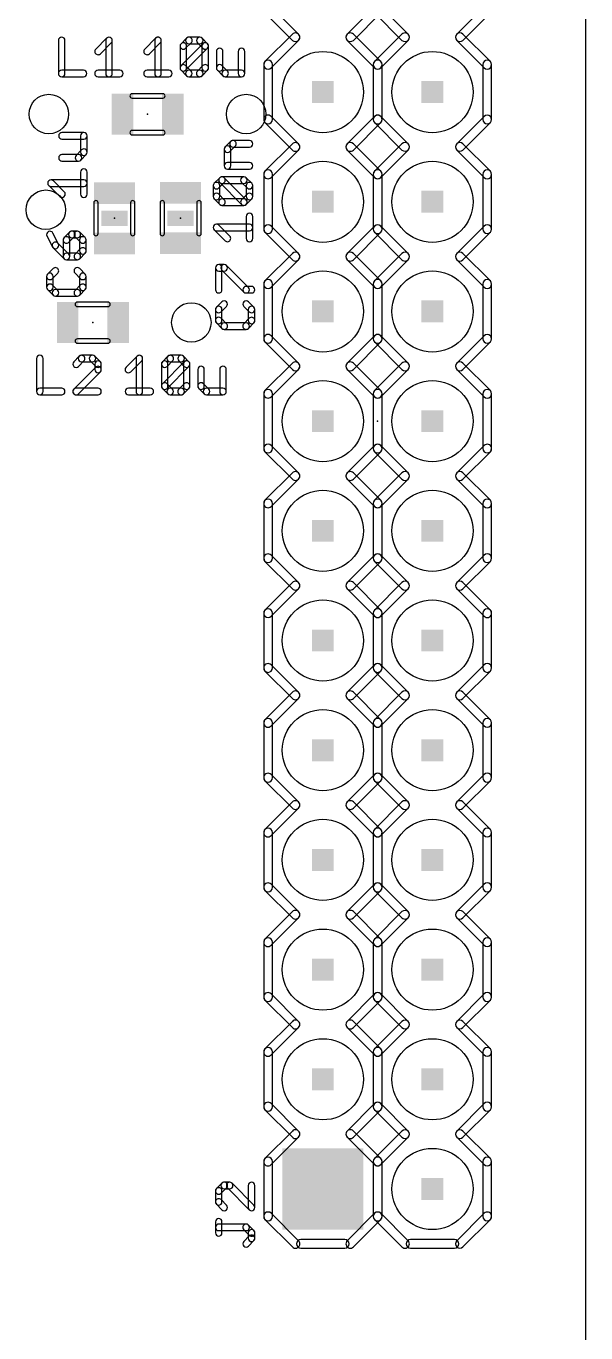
# Model space of a CAD drawing. Extents: x 0 to 39.6, y -14.9 to 59.9.
# Drawn here: x 26.65 to 39.62, y 11.65 to 41.91 of the extents above; entities that cross this region are included whole.
import ezdxf

# ---------------------------------------------------------------- set-up
doc = ezdxf.new("R2010")
doc.units = 0
for name, color, linetype in [('17', 82, 'CONTINUOUS'), ('18', 82, 'CONTINUOUS'), ('20', 7, 'CONTINUOUS'), ('21', 253, 'CONTINUOUS'), ('23', 7, 'CONTINUOUS'), ('25', 253, 'CONTINUOUS'), ('27', 253, 'CONTINUOUS'), ('51', 253, 'CONTINUOUS')]:
    doc.layers.add(name, color=color, linetype=linetype)

# ---------------------------------------------------------------- blocks, each defined once
blk = doc.blocks.new('RECT')
blk.add_solid([(-0.5, -0.5), (0.5, -0.5), (-0.5, 0.5), (0.5, 0.5)])
blk = doc.blocks.new('SQUAREP')
blk.add_solid([(-0.5, -0.5), (0.5, -0.5), (-0.5, 0.5), (0.5, 0.5)])
blk = doc.blocks.new('ROUNDP')
blk.add_circle((0, 0), 0.5)
blk = doc.blocks.new('ROUNDV')
blk.add_circle((0, 0), 0.5)

msp = doc.modelspace()

# ---------------------------------------------------------------- linework, layer by layer
at = {"layer": '20'}
msp.add_line((39.624, 0), (39.624, 59.944), dxfattribs=at)
at = {"layer": '21'}
for points in [[(32.9648, 41.7278), (32.3298, 42.3628, 1), (32.1862, 42.2192), (32.8212, 41.5842, 1)], [(34.7262, 42.3628), (34.0912, 41.7278, 1), (34.2348, 41.5842), (34.8698, 42.2192, 1)], [(35.5048, 41.7278), (34.8698, 42.3628, 1), (34.7262, 42.2192), (35.3612, 41.5842, 1)], [(37.2662, 42.3628), (36.6312, 41.7278, 1), (36.7748, 41.5842), (37.4098, 42.2192, 1)], [(32.3298, 40.9492), (32.9648, 41.5842, 1), (32.8212, 41.7278), (32.1862, 41.0928, 1)], [(34.0912, 41.5842), (34.7262, 40.9492, 1), (34.8698, 41.0928), (34.2348, 41.7278, 1)], [(34.8698, 40.9492), (35.5048, 41.5842, 1), (35.3612, 41.7278), (34.7262, 41.0928, 1)], [(36.6312, 41.5842), (37.2662, 40.9492, 1), (37.4098, 41.0928), (36.7748, 41.7278, 1)], [(32.3596, 39.751), (32.3596, 41.021, 1), (32.1564, 41.021), (32.1564, 39.751, 1)], [(34.8996, 39.751), (34.8996, 41.021, 1), (34.6964, 41.021), (34.6964, 39.751, 1)], [(37.2364, 41.021), (37.2364, 39.751, 1), (37.4396, 39.751), (37.4396, 41.021, 1)], [(32.9648, 39.1878), (32.3298, 39.8228, 1), (32.1862, 39.6792), (32.8212, 39.0442, 1)], [(34.7262, 39.8228), (34.0912, 39.1878, 1), (34.2348, 39.0442), (34.8698, 39.6792, 1)], [(35.5048, 39.1878), (34.8698, 39.8228, 1), (34.7262, 39.6792), (35.3612, 39.0442, 1)], [(37.2662, 39.8228), (36.6312, 39.1878, 1), (36.7748, 39.0442), (37.4098, 39.6792, 1)], [(32.3298, 38.4092), (32.9648, 39.0442, 1), (32.8212, 39.1878), (32.1862, 38.5528, 1)], [(34.0912, 39.0442), (34.7262, 38.4092, 1), (34.8698, 38.5528), (34.2348, 39.1878, 1)], [(34.8698, 38.4092), (35.5048, 39.0442, 1), (35.3612, 39.1878), (34.7262, 38.5528, 1)], [(36.6312, 39.0442), (37.2662, 38.4092, 1), (37.4098, 38.5528), (36.7748, 39.1878, 1)], [(32.3596, 37.211), (32.3596, 38.481, 1), (32.1564, 38.481), (32.1564, 37.211, 1)], [(34.8996, 37.211), (34.8996, 38.481, 1), (34.6964, 38.481), (34.6964, 37.211, 1)], [(37.2364, 38.481), (37.2364, 37.211, 1), (37.4396, 37.211), (37.4396, 38.481, 1)], [(32.9648, 36.6478), (32.3298, 37.2828, 1), (32.1862, 37.1392), (32.8212, 36.5042, 1)], [(34.7262, 37.2828), (34.0912, 36.6478, 1), (34.2348, 36.5042), (34.8698, 37.1392, 1)], [(35.5048, 36.6478), (34.8698, 37.2828, 1), (34.7262, 37.1392), (35.3612, 36.5042, 1)], [(37.2662, 37.2828), (36.6312, 36.6478, 1), (36.7748, 36.5042), (37.4098, 37.1392, 1)], [(32.3298, 35.8692), (32.9648, 36.5042, 1), (32.8212, 36.6478), (32.1862, 36.0128, 1)], [(34.0912, 36.5042), (34.7262, 35.8692, 1), (34.8698, 36.0128), (34.2348, 36.6478, 1)], [(34.8698, 35.8692), (35.5048, 36.5042, 1), (35.3612, 36.6478), (34.7262, 36.0128, 1)], [(36.6312, 36.5042), (37.2662, 35.8692, 1), (37.4098, 36.0128), (36.7748, 36.6478, 1)], [(32.3596, 34.671), (32.3596, 35.941, 1), (32.1564, 35.941), (32.1564, 34.671, 1)], [(34.8996, 34.671), (34.8996, 35.941, 1), (34.6964, 35.941), (34.6964, 34.671, 1)], [(37.2364, 35.941), (37.2364, 34.671, 1), (37.4396, 34.671), (37.4396, 35.941, 1)], [(32.9648, 34.1078), (32.3298, 34.7428, 1), (32.1862, 34.5992), (32.8212, 33.9642, 1)], [(34.7262, 34.7428), (34.0912, 34.1078, 1), (34.2348, 33.9642), (34.8698, 34.5992, 1)], [(35.5048, 34.1078), (34.8698, 34.7428, 1), (34.7262, 34.5992), (35.3612, 33.9642, 1)], [(37.2662, 34.7428), (36.6312, 34.1078, 1), (36.7748, 33.9642), (37.4098, 34.5992, 1)], [(32.3298, 33.3292), (32.9648, 33.9642, 1), (32.8212, 34.1078), (32.1862, 33.4728, 1)], [(34.0912, 33.9642), (34.7262, 33.3292, 1), (34.8698, 33.4728), (34.2348, 34.1078, 1)], [(34.8698, 33.3292), (35.5048, 33.9642, 1), (35.3612, 34.1078), (34.7262, 33.4728, 1)], [(36.6312, 33.9642), (37.2662, 33.3292, 1), (37.4098, 33.4728), (36.7748, 34.1078, 1)], [(32.3596, 32.131), (32.3596, 33.401, 1), (32.1564, 33.401), (32.1564, 32.131, 1)], [(34.8996, 32.131), (34.8996, 33.401, 1), (34.6964, 33.401), (34.6964, 32.131, 1)], [(37.2364, 33.401), (37.2364, 32.131, 1), (37.4396, 32.131), (37.4396, 33.401, 1)], [(32.9648, 31.5678), (32.3298, 32.2028, 1), (32.1862, 32.0592), (32.8212, 31.4242, 1)], [(34.7262, 32.2028), (34.0912, 31.5678, 1), (34.2348, 31.4242), (34.8698, 32.0592, 1)], [(35.5048, 31.5678), (34.8698, 32.2028, 1), (34.7262, 32.0592), (35.3612, 31.4242, 1)], [(37.2662, 32.2028), (36.6312, 31.5678, 1), (36.7748, 31.4242), (37.4098, 32.0592, 1)], [(32.3298, 30.7892), (32.9648, 31.4242, 1), (32.8212, 31.5678), (32.1862, 30.9328, 1)], [(34.0912, 31.4242), (34.7262, 30.7892, 1), (34.8698, 30.9328), (34.2348, 31.5678, 1)], [(34.8698, 30.7892), (35.5048, 31.4242, 1), (35.3612, 31.5678), (34.7262, 30.9328, 1)], [(36.6312, 31.4242), (37.2662, 30.7892, 1), (37.4098, 30.9328), (36.7748, 31.5678, 1)], [(32.3596, 29.591), (32.3596, 30.861, 1), (32.1564, 30.861), (32.1564, 29.591, 1)], [(34.8996, 29.591), (34.8996, 30.861, 1), (34.6964, 30.861), (34.6964, 29.591, 1)], [(37.2364, 30.861), (37.2364, 29.591, 1), (37.4396, 29.591), (37.4396, 30.861, 1)], [(32.9648, 29.0278), (32.3298, 29.6628, 1), (32.1862, 29.5192), (32.8212, 28.8842, 1)], [(34.7262, 29.6628), (34.0912, 29.0278, 1), (34.2348, 28.8842), (34.8698, 29.5192, 1)], [(35.5048, 29.0278), (34.8698, 29.6628, 1), (34.7262, 29.5192), (35.3612, 28.8842, 1)], [(37.2662, 29.6628), (36.6312, 29.0278, 1), (36.7748, 28.8842), (37.4098, 29.5192, 1)], [(32.3298, 28.2492), (32.9648, 28.8842, 1), (32.8212, 29.0278), (32.1862, 28.3928, 1)], [(34.0912, 28.8842), (34.7262, 28.2492, 1), (34.8698, 28.3928), (34.2348, 29.0278, 1)], [(34.8698, 28.2492), (35.5048, 28.8842, 1), (35.3612, 29.0278), (34.7262, 28.3928, 1)], [(36.6312, 28.8842), (37.2662, 28.2492, 1), (37.4098, 28.3928), (36.7748, 29.0278, 1)], [(32.3596, 27.051), (32.3596, 28.321, 1), (32.1564, 28.321), (32.1564, 27.051, 1)], [(34.8996, 27.051), (34.8996, 28.321, 1), (34.6964, 28.321), (34.6964, 27.051, 1)], [(37.2364, 28.321), (37.2364, 27.051, 1), (37.4396, 27.051), (37.4396, 28.321, 1)], [(32.9648, 26.4878), (32.3298, 27.1228, 1), (32.1862, 26.9792), (32.8212, 26.3442, 1)], [(34.7262, 27.1228), (34.0912, 26.4878, 1), (34.2348, 26.3442), (34.8698, 26.9792, 1)], [(35.5048, 26.4878), (34.8698, 27.1228, 1), (34.7262, 26.9792), (35.3612, 26.3442, 1)], [(37.2662, 27.1228), (36.6312, 26.4878, 1), (36.7748, 26.3442), (37.4098, 26.9792, 1)], [(32.3298, 25.7092), (32.9648, 26.3442, 1), (32.8212, 26.4878), (32.1862, 25.8528, 1)], [(34.0912, 26.3442), (34.7262, 25.7092, 1), (34.8698, 25.8528), (34.2348, 26.4878, 1)], [(34.8698, 25.7092), (35.5048, 26.3442, 1), (35.3612, 26.4878), (34.7262, 25.8528, 1)], [(36.6312, 26.3442), (37.2662, 25.7092, 1), (37.4098, 25.8528), (36.7748, 26.4878, 1)], [(32.3596, 24.511), (32.3596, 25.781, 1), (32.1564, 25.781), (32.1564, 24.511, 1)], [(34.8996, 24.511), (34.8996, 25.781, 1), (34.6964, 25.781), (34.6964, 24.511, 1)], [(37.2364, 25.781), (37.2364, 24.511, 1), (37.4396, 24.511), (37.4396, 25.781, 1)], [(32.9648, 23.9478), (32.3298, 24.5828, 1), (32.1862, 24.4392), (32.8212, 23.8042, 1)], [(34.7262, 24.5828), (34.0912, 23.9478, 1), (34.2348, 23.8042), (34.8698, 24.4392, 1)], [(35.5048, 23.9478), (34.8698, 24.5828, 1), (34.7262, 24.4392), (35.3612, 23.8042, 1)], [(37.2662, 24.5828), (36.6312, 23.9478, 1), (36.7748, 23.8042), (37.4098, 24.4392, 1)], [(32.3298, 23.1692), (32.9648, 23.8042, 1), (32.8212, 23.9478), (32.1862, 23.3128, 1)], [(34.0912, 23.8042), (34.7262, 23.1692, 1), (34.8698, 23.3128), (34.2348, 23.9478, 1)], [(34.8698, 23.1692), (35.5048, 23.8042, 1), (35.3612, 23.9478), (34.7262, 23.3128, 1)], [(36.6312, 23.8042), (37.2662, 23.1692, 1), (37.4098, 23.3128), (36.7748, 23.9478, 1)], [(32.3596, 21.971), (32.3596, 23.241, 1), (32.1564, 23.241), (32.1564, 21.971, 1)], [(34.8996, 21.971), (34.8996, 23.241, 1), (34.6964, 23.241), (34.6964, 21.971, 1)], [(37.2364, 23.241), (37.2364, 21.971, 1), (37.4396, 21.971), (37.4396, 23.241, 1)], [(32.1862, 21.8992), (32.8212, 21.2642, 1), (32.9648, 21.4078), (32.3298, 22.0428, 1)], [(34.2348, 21.2642), (34.8698, 21.8992, 1), (34.7262, 22.0428), (34.0912, 21.4078, 1)], [(34.7262, 21.8992), (35.3612, 21.2642, 1), (35.5048, 21.4078), (34.8698, 22.0428, 1)], [(36.7748, 21.2642), (37.4098, 21.8992, 1), (37.2662, 22.0428), (36.6312, 21.4078, 1)], [(32.3298, 20.6292), (32.9648, 21.2642, 1), (32.8212, 21.4078), (32.1862, 20.7728, 1)], [(34.0912, 21.2642), (34.7262, 20.6292, 1), (34.8698, 20.7728), (34.2348, 21.4078, 1)], [(34.8698, 20.6292), (35.5048, 21.2642, 1), (35.3612, 21.4078), (34.7262, 20.7728, 1)], [(36.6312, 21.2642), (37.2662, 20.6292, 1), (37.4098, 20.7728), (36.7748, 21.4078, 1)], [(32.3596, 19.431), (32.3596, 20.701, 1), (32.1564, 20.701), (32.1564, 19.431, 1)], [(34.8996, 19.431), (34.8996, 20.701, 1), (34.6964, 20.701), (34.6964, 19.431, 1)], [(37.2364, 20.701), (37.2364, 19.431, 1), (37.4396, 19.431), (37.4396, 20.701, 1)], [(32.9648, 18.8678), (32.3298, 19.5028, 1), (32.1862, 19.3592), (32.8212, 18.7242, 1)], [(34.7262, 19.5028), (34.0912, 18.8678, 1), (34.2348, 18.7242), (34.8698, 19.3592, 1)], [(35.5048, 18.8678), (34.8698, 19.5028, 1), (34.7262, 19.3592), (35.3612, 18.7242, 1)], [(37.2662, 19.5028), (36.6312, 18.8678, 1), (36.7748, 18.7242), (37.4098, 19.3592, 1)], [(32.3298, 18.0892), (32.9648, 18.7242, 1), (32.8212, 18.8678), (32.1862, 18.2328, 1)], [(34.0912, 18.7242), (34.7262, 18.0892, 1), (34.8698, 18.2328), (34.2348, 18.8678, 1)], [(34.8698, 18.0892), (35.5048, 18.7242, 1), (35.3612, 18.8678), (34.7262, 18.2328, 1)], [(36.6312, 18.7242), (37.2662, 18.0892, 1), (37.4098, 18.2328), (36.7748, 18.8678, 1)], [(32.3596, 16.891), (32.3596, 18.161, 1), (32.1564, 18.161), (32.1564, 16.891, 1)], [(34.8996, 16.891), (34.8996, 18.161, 1), (34.6964, 18.161), (34.6964, 16.891, 1)], [(37.2364, 18.161), (37.2364, 16.891, 1), (37.4396, 16.891), (37.4396, 18.161, 1)], [(32.9648, 16.3278), (32.3298, 16.9628, 1), (32.1862, 16.8192), (32.8212, 16.1842, 1)], [(34.7262, 16.9628), (34.0912, 16.3278, 1), (34.2348, 16.1842), (34.8698, 16.8192, 1)], [(35.5048, 16.3278), (34.8698, 16.9628, 1), (34.7262, 16.8192), (35.3612, 16.1842, 1)], [(37.2662, 16.9628), (36.6312, 16.3278, 1), (36.7748, 16.1842), (37.4098, 16.8192, 1)], [(32.3298, 15.5492), (32.9648, 16.1842, 1), (32.8212, 16.3278), (32.1862, 15.6928, 1)], [(34.0912, 16.1842), (34.7262, 15.5492, 1), (34.8698, 15.6928), (34.2348, 16.3278, 1)], [(34.8698, 15.5492), (35.5048, 16.1842, 1), (35.3612, 16.3278), (34.7262, 15.6928, 1)], [(36.6312, 16.1842), (37.2662, 15.5492, 1), (37.4098, 15.6928), (36.7748, 16.3278, 1)], [(32.3596, 14.351), (32.3596, 15.621, 1), (32.1564, 15.621), (32.1564, 14.351, 1)], [(34.8996, 14.351), (34.8996, 15.621, 1), (34.6964, 15.621), (34.6964, 14.351, 1)], [(37.2364, 15.621), (37.2364, 14.351, 1), (37.4396, 14.351), (37.4396, 15.621, 1)], [(32.1862, 14.2792), (32.8212, 13.6442, 1), (32.9648, 13.7878), (32.3298, 14.4228, 1)], [(34.2348, 13.6442), (34.8698, 14.2792, 1), (34.7262, 14.4228), (34.0912, 13.7878, 1)], [(34.7262, 14.2792), (35.3612, 13.6442, 1), (35.5048, 13.7878), (34.8698, 14.4228, 1)], [(36.7748, 13.6442), (37.4098, 14.2792, 1), (37.2662, 14.4228), (36.6312, 13.7878, 1)], [(33.02, 13.6144), (34.036, 13.6144, 1), (34.036, 13.8176), (33.02, 13.8176, 1)], [(35.56, 13.6144), (36.576, 13.6144, 1), (36.576, 13.8176), (35.56, 13.8176, 1)]]:
    msp.add_lwpolyline(points, format="xyb", close=True, dxfattribs=at)
at = {"layer": '23'}
for p in [(29.464, 39.878), (28.702, 37.465), (30.226, 37.465), (28.194, 35.052), (34.798, 32.766)]:
    msp.add_point(p, dxfattribs=at)
at = {"layer": '25'}
for points in [[(27.3991, 41.5804), (27.3991, 40.8178, 1), (27.5515, 40.8178), (27.5515, 41.5804, 1)], [(28.3711, 41.2724), (28.6253, 41.5266, 1), (28.5176, 41.6343), (28.2633, 41.3801, 1)], [(28.4952, 41.5804), (28.4952, 40.8178, 1), (28.6476, 40.8178), (28.6476, 41.5804, 1)], [(27.4753, 40.7416), (27.9837, 40.7416, 1), (27.9837, 40.894), (27.4753, 40.894, 1)], [(28.3172, 40.7416), (28.8257, 40.7416, 1), (28.8257, 40.894), (28.3172, 40.894, 1)], [(27.1346, 37.0541), (27.2617, 36.7999, 1), (27.398, 36.8681), (27.2709, 37.1223, 1)], [(27.6573, 37.1421), (27.5302, 37.015, 1), (27.638, 36.9072), (27.7651, 37.0343, 1)], [(27.5079, 36.9611), (27.5079, 36.5798, 1), (27.6603, 36.5798), (27.6603, 36.9611, 1)], [(27.8383, 37.1644), (27.7112, 37.1644, 1), (27.7112, 37.012), (27.8383, 37.012, 1)], [(28.0193, 37.015), (27.8922, 37.1421, 1), (27.7844, 37.0343), (27.9115, 36.9072, 1)], [(28.0416, 36.7069), (28.0416, 36.9611, 1), (27.8892, 36.9611), (27.8892, 36.7069, 1)], [(27.276, 36.7801), (27.5302, 36.5259, 1), (27.638, 36.6336), (27.3837, 36.8879, 1)], [(27.5841, 36.5036), (27.8383, 36.5036, 1), (27.8383, 36.656), (27.5841, 36.656, 1)], [(27.8922, 36.5259), (28.0193, 36.653, 1), (27.9115, 36.7608), (27.7844, 36.6336, 1)], [(27.276, 36.3001), (27.1489, 36.173, 1), (27.2566, 36.0652), (27.3837, 36.1924, 1)], [(28.0193, 36.173), (27.8922, 36.3001, 1), (27.7844, 36.1924), (27.9115, 36.0652, 1)], [(31.1906, 35.8102), (31.1906, 36.3187, 1), (31.0382, 36.3187), (31.0382, 35.8102, 1)], [(31.1144, 36.2425), (31.2415, 36.2425, 1), (31.2415, 36.3949), (31.1144, 36.3949, 1)], [(31.1876, 36.2648), (31.696, 35.7563, 1), (31.8038, 35.8641), (31.2953, 36.3725, 1)], [(27.1266, 36.1191), (27.1266, 35.8649, 1), (27.279, 35.8649), (27.279, 36.1191, 1)], [(28.0416, 35.8649), (28.0416, 36.1191, 1), (27.8892, 36.1191), (27.8892, 35.8649, 1)], [(27.1489, 35.811), (27.276, 35.6839, 1), (27.3837, 35.7917), (27.2566, 35.9188, 1)], [(27.3299, 35.6616), (27.8383, 35.6616, 1), (27.8383, 35.814), (27.3299, 35.814, 1)], [(27.8922, 35.6839), (28.0193, 35.811, 1), (27.9115, 35.9188), (27.7844, 35.7917, 1)], [(31.7499, 35.734), (31.877, 35.734, 1), (31.877, 35.8864), (31.7499, 35.8864, 1)], [(31.1876, 35.5306), (31.0605, 35.4035, 1), (31.1682, 35.2957), (31.2953, 35.4228, 1)], [(31.0382, 35.3496), (31.0382, 35.0954, 1), (31.1906, 35.0954), (31.1906, 35.3496, 1)], [(31.9309, 35.4035), (31.8038, 35.5306, 1), (31.696, 35.4228), (31.8231, 35.2957, 1)], [(31.9532, 35.0954), (31.9532, 35.3496, 1), (31.8008, 35.3496), (31.8008, 35.0954, 1)], [(31.0605, 35.0415), (31.1876, 34.9144, 1), (31.2953, 35.0221), (31.1682, 35.1493, 1)], [(31.8038, 34.9144), (31.9309, 35.0415, 1), (31.8231, 35.1493), (31.696, 35.0221, 1)], [(31.2415, 34.8921), (31.7499, 34.8921, 1), (31.7499, 35.0445), (31.2415, 35.0445, 1)], [(26.8911, 34.2144), (26.8911, 33.4518, 1), (27.0435, 33.4518), (27.0435, 34.2144, 1)], [(27.8825, 34.2683), (27.7553, 34.1412, 1), (27.8631, 34.0335), (27.9902, 34.1606, 1)], [(28.1906, 34.2906), (27.9363, 34.2906, 1), (27.9363, 34.1382), (28.1906, 34.1382, 1)], [(28.3715, 34.1412), (28.2444, 34.2683, 1), (28.1367, 34.1606), (28.2638, 34.0335, 1)], [(27.8631, 33.3979), (28.3715, 33.9064, 1), (28.2638, 34.0141), (27.7553, 33.5057, 1)], [(28.3939, 33.9602), (28.3939, 34.0873, 1), (28.2415, 34.0873), (28.2415, 33.9602, 1)], [(26.9673, 33.3756), (27.4757, 33.3756, 1), (27.4757, 33.528), (26.9673, 33.528, 1)], [(28.3177, 33.528), (27.8092, 33.528, 1), (27.8092, 33.3756), (28.3177, 33.3756, 1)], [(31.1876, 15.1203), (31.0605, 14.9932, 1), (31.1682, 14.8854), (31.2953, 15.0125, 1)], [(31.3686, 15.1426), (31.2415, 15.1426, 1), (31.2415, 14.9902), (31.3686, 14.9902, 1)], [(31.9309, 14.6118), (31.4224, 15.1203, 1), (31.3147, 15.0125), (31.8231, 14.5041, 1)], [(31.8008, 15.0664), (31.8008, 14.558, 1), (31.9532, 14.558), (31.9532, 15.0664, 1)], [(31.0382, 14.9393), (31.0382, 14.6851, 1), (31.1906, 14.6851), (31.1906, 14.9393, 1)], [(31.0605, 14.6312), (31.1876, 14.5041, 1), (31.2953, 14.6118), (31.1682, 14.739, 1)], [(31.1906, 13.9702), (31.1906, 14.2244, 1), (31.0382, 14.2244), (31.0382, 13.9702, 1)], [(31.7499, 14.1735), (31.1144, 14.1735, 1), (31.1144, 14.0211), (31.7499, 14.0211, 1)], [(31.9309, 14.0241), (31.8038, 14.1512, 1), (31.696, 14.0434), (31.8231, 13.9163, 1)], [(31.8038, 13.6621), (31.9309, 13.7892, 1), (31.8231, 13.897), (31.696, 13.7699, 1)], [(31.9532, 13.8431), (31.9532, 13.9702, 1), (31.8008, 13.9702), (31.8008, 13.8431, 1)]]:
    msp.add_lwpolyline(points, format="xyb", close=True, dxfattribs=at)
at = {"layer": '27'}
for points in [[(29.5066, 41.2724), (29.7608, 41.5266, 1), (29.653, 41.6343), (29.3988, 41.3801, 1)], [(29.6307, 41.5804), (29.6307, 40.8178, 1), (29.7831, 40.8178), (29.7831, 41.5804, 1)], [(30.3485, 41.3995), (30.4757, 41.5266, 1), (30.3679, 41.6343), (30.2408, 41.5072, 1)], [(30.3709, 40.9449), (30.3709, 41.4533, 1), (30.2185, 41.4533), (30.2185, 40.9449, 1)], [(30.3485, 40.891), (30.857, 41.3995, 1), (30.7492, 41.5072), (30.2408, 40.9988, 1)], [(30.4218, 41.5042), (30.676, 41.5042, 1), (30.676, 41.6566), (30.4218, 41.6566, 1)], [(30.6221, 41.5266), (30.7492, 41.3995, 1), (30.857, 41.5072), (30.7299, 41.6343, 1)], [(30.7269, 41.4533), (30.7269, 40.9449, 1), (30.8793, 40.9449), (30.8793, 41.4533, 1)], [(31.0604, 41.3262), (31.0604, 40.9449, 1), (31.2128, 40.9449), (31.2128, 41.3262, 1)], [(31.7213, 40.8178), (31.7213, 41.3262, 1), (31.5689, 41.3262), (31.5689, 40.8178, 1)], [(29.4527, 40.7416), (29.9611, 40.7416, 1), (29.9611, 40.894), (29.4527, 40.894, 1)], [(30.4757, 40.8717), (30.3485, 40.9988, 1), (30.2408, 40.891), (30.3679, 40.7639, 1)], [(30.676, 40.894), (30.4218, 40.894, 1), (30.4218, 40.7416), (30.676, 40.7416, 1)], [(30.7492, 40.9988), (30.6221, 40.8717, 1), (30.7299, 40.7639), (30.857, 40.891, 1)], [(31.0827, 40.891), (31.2099, 40.7639, 1), (31.3176, 40.8717), (31.1905, 40.9988, 1)], [(31.2637, 40.7416), (31.6451, 40.7416, 1), (31.6451, 40.894), (31.2637, 40.894, 1)], [(27.9908, 39.4504), (27.4824, 39.4504, 1), (27.4824, 39.298), (27.9908, 39.298, 1)], [(28.067, 38.9929), (28.067, 39.3742, 1), (27.9146, 39.3742), (27.9146, 38.9929, 1)], [(27.9176, 38.8119), (28.0447, 38.939, 1), (27.9369, 39.0468), (27.8098, 38.9196, 1)], [(31.3716, 39.0079), (31.4988, 39.135, 1), (31.391, 39.2427), (31.2639, 39.1156, 1)], [(31.394, 38.6804), (31.394, 39.0618, 1), (31.2416, 39.0618), (31.2416, 38.6804, 1)], [(31.4449, 39.1127), (31.8262, 39.1127, 1), (31.8262, 39.2651), (31.4449, 39.2651, 1)], [(27.4824, 38.7896), (27.8637, 38.7896, 1), (27.8637, 38.942), (27.4824, 38.942, 1)], [(31.8262, 38.7566), (31.3178, 38.7566, 1), (31.3178, 38.6042), (31.8262, 38.6042, 1)], [(28.067, 38.0238), (28.067, 38.5322, 1), (27.9146, 38.5322), (27.9146, 38.0238, 1)], [(27.5362, 38.0777), (27.282, 38.3319, 1), (27.1743, 38.2241), (27.4285, 37.9699, 1)], [(27.2282, 38.2018), (27.9908, 38.2018, 1), (27.9908, 38.3542), (27.2282, 38.3542, 1)], [(31.1174, 38.1659), (31.2445, 38.293, 1), (31.1368, 38.4008), (31.0097, 38.2737, 1)], [(31.1398, 37.9656), (31.1398, 38.2198, 1), (30.9874, 38.2198), (30.9874, 37.9656, 1)], [(31.1907, 38.2707), (31.6991, 38.2707, 1), (31.6991, 38.4231), (31.1907, 38.4231, 1)], [(31.753, 37.8923), (31.2445, 38.4008, 1), (31.1368, 38.293), (31.6452, 37.7846, 1)], [(31.6452, 38.293), (31.7723, 38.1659, 1), (31.8801, 38.2737), (31.753, 38.4008, 1)], [(31.75, 38.2198), (31.75, 37.9656, 1), (31.9024, 37.9656), (31.9024, 38.2198, 1)], [(31.2445, 37.8923), (31.1174, 38.0195, 1), (31.0097, 37.9117), (31.1368, 37.7846, 1)], [(31.6991, 37.9147), (31.1907, 37.9147, 1), (31.1907, 37.7623), (31.6991, 37.7623, 1)], [(31.7723, 38.0195), (31.6452, 37.8923, 1), (31.753, 37.7846), (31.8801, 37.9117, 1)], [(31.9024, 36.9965), (31.9024, 37.5049, 1), (31.75, 37.5049), (31.75, 36.9965, 1)], [(31.3716, 37.0504), (31.1174, 37.3046, 1), (31.0097, 37.1968), (31.2639, 36.9426, 1)], [(31.0636, 37.1745), (31.8262, 37.1745, 1), (31.8262, 37.3269), (31.0636, 37.3269, 1)], [(29.0748, 33.9064), (29.329, 34.1606, 1), (29.2212, 34.2683), (28.967, 34.0141, 1)], [(29.1989, 34.2144), (29.1989, 33.4518, 1), (29.3513, 33.4518), (29.3513, 34.2144, 1)], [(29.9167, 34.0335), (30.0439, 34.1606, 1), (29.9361, 34.2683), (29.809, 34.1412, 1)], [(29.99, 34.1382), (30.2442, 34.1382, 1), (30.2442, 34.2906), (29.99, 34.2906, 1)], [(30.1903, 34.1606), (30.3174, 34.0335, 1), (30.4252, 34.1412), (30.2981, 34.2683, 1)], [(29.9391, 33.5789), (29.9391, 34.0873, 1), (29.7867, 34.0873), (29.7867, 33.5789, 1)], [(29.9167, 33.525), (30.4252, 34.0335, 1), (30.3174, 34.1412), (29.809, 33.6328, 1)], [(30.2951, 34.0873), (30.2951, 33.5789, 1), (30.4475, 33.5789), (30.4475, 34.0873, 1)], [(30.6286, 33.9602), (30.6286, 33.5789, 1), (30.781, 33.5789), (30.781, 33.9602, 1)], [(31.2895, 33.4518), (31.2895, 33.9602, 1), (31.1371, 33.9602), (31.1371, 33.4518, 1)], [(30.0439, 33.5057), (29.9167, 33.6328, 1), (29.809, 33.525), (29.9361, 33.3979, 1)], [(30.3174, 33.6328), (30.1903, 33.5057, 1), (30.2981, 33.3979), (30.4252, 33.525, 1)], [(30.6509, 33.525), (30.7781, 33.3979, 1), (30.8858, 33.5057), (30.7587, 33.6328, 1)], [(29.0209, 33.3756), (29.5293, 33.3756, 1), (29.5293, 33.528), (29.0209, 33.528, 1)], [(30.2442, 33.528), (29.99, 33.528, 1), (29.99, 33.3756), (30.2442, 33.3756, 1)], [(30.8319, 33.3756), (31.2133, 33.3756, 1), (31.2133, 33.528), (30.8319, 33.528, 1)]]:
    msp.add_lwpolyline(points, format="xyb", close=True, dxfattribs=at)
at = {"layer": '51'}
for points in [[(29.82, 40.3478), (29.108, 40.3478, 1), (29.108, 40.2462), (29.82, 40.2462, 1)], [(29.82, 39.4968), (29.108, 39.4968, 1), (29.108, 39.3952), (29.82, 39.3952, 1)], [(28.3208, 37.109), (28.3208, 37.821, 1), (28.2192, 37.821), (28.2192, 37.109, 1)], [(29.1718, 37.109), (29.1718, 37.821, 1), (29.0702, 37.821), (29.0702, 37.109, 1)], [(29.7562, 37.821), (29.7562, 37.109, 1), (29.8578, 37.109), (29.8578, 37.821, 1)], [(30.6072, 37.821), (30.6072, 37.109, 1), (30.7088, 37.109), (30.7088, 37.821, 1)], [(28.55, 35.5218), (27.838, 35.5218, 1), (27.838, 35.4202), (28.55, 35.4202, 1)], [(28.55, 34.6708), (27.838, 34.6708, 1), (27.838, 34.5692), (28.55, 34.5692, 1)]]:
    msp.add_lwpolyline(points, format="xyb", close=True, dxfattribs=at)

# ---------------------------------------------------------------- block references
at = {"layer": '17', "xscale": 1.8796, "yscale": 1.8796, "rotation": 180}
for name, p in [('ROUNDP', (33.528, 40.386)), ('ROUNDP', (33.528, 40.386)), ('ROUNDP', (36.068, 40.386)), ('ROUNDP', (36.068, 40.386)), ('ROUNDP', (33.528, 37.846)), ('ROUNDP', (33.528, 37.846)), ('ROUNDP', (36.068, 37.846)), ('ROUNDP', (36.068, 37.846)), ('ROUNDP', (33.528, 35.306)), ('ROUNDP', (33.528, 35.306)), ('ROUNDP', (36.068, 35.306)), ('ROUNDP', (36.068, 35.306)), ('ROUNDP', (33.528, 32.766)), ('ROUNDP', (33.528, 32.766)), ('ROUNDP', (36.068, 32.766)), ('ROUNDP', (36.068, 32.766)), ('ROUNDP', (33.528, 27.686)), ('ROUNDP', (33.528, 27.686)), ('ROUNDP', (36.068, 27.686)), ('ROUNDP', (36.068, 27.686)), ('ROUNDP', (33.528, 25.146)), ('ROUNDP', (33.528, 25.146)), ('ROUNDP', (36.068, 25.146)), ('ROUNDP', (36.068, 25.146)), ('ROUNDP', (33.528, 22.606)), ('ROUNDP', (33.528, 22.606)), ('ROUNDP', (36.068, 22.606)), ('ROUNDP', (36.068, 22.606)), ('ROUNDP', (33.528, 20.066)), ('ROUNDP', (33.528, 20.066)), ('ROUNDP', (36.068, 20.066)), ('ROUNDP', (36.068, 20.066)), ('ROUNDP', (33.528, 17.526)), ('ROUNDP', (33.528, 17.526)), ('ROUNDP', (36.068, 17.526)), ('ROUNDP', (36.068, 17.526)), ('SQUAREP', (33.528, 14.986)), ('SQUAREP', (33.528, 14.986)), ('ROUNDP', (36.068, 14.986)), ('ROUNDP', (36.068, 14.986))]:
    msp.add_blockref(name, p, dxfattribs=at)
at = {"layer": '17', "xscale": 1.8796, "yscale": 1.8796}
for p in [(33.528, 30.226), (33.528, 30.226), (36.068, 30.226), (36.068, 30.226)]:
    msp.add_blockref('ROUNDP', p, dxfattribs=at)
at = {"layer": '18', "xscale": 0.9144, "yscale": 0.9144}
for p in [(27.178, 39.878), (31.75, 39.878), (27.108, 37.662), (30.48, 35.052)]:
    msp.add_blockref('ROUNDV', p, dxfattribs=at)
at = {"layer": '21', "xscale": 0.3556, "yscale": 0.6096}
for p, rotation in [((28.702, 37.465), 90), ((30.226, 37.465), 270)]:
    msp.add_blockref('RECT', p, dxfattribs=dict(at, rotation=rotation))
at = {"layer": '51'}
for p, xscale, yscale, rotation in [((33.528, 40.386), 0.508, 0.508, 90), ((36.068, 40.386), 0.508, 0.508, 90), ((28.8838, 39.8729), 0.5001, 0.95, 180), ((30.0522, 39.8729), 0.5001, 0.95, 180), ((28.6969, 38.0453), 0.5001, 0.95, 90), ((30.2311, 38.0532), 0.5001, 0.95, 270), ((33.528, 37.846), 0.508, 0.508, 90), ((36.068, 37.846), 0.508, 0.508, 90), ((28.6969, 36.8769), 0.5001, 0.95, 90), ((30.2311, 36.8848), 0.5001, 0.95, 270), ((27.6137, 35.0469), 0.5001, 0.95, 180), ((28.7822, 35.0469), 0.5001, 0.95, 180), ((33.528, 35.306), 0.508, 0.508, 90), ((36.068, 35.306), 0.508, 0.508, 90), ((33.528, 32.766), 0.508, 0.508, 90), ((36.068, 32.766), 0.508, 0.508, 90), ((33.528, 30.226), 0.508, 0.508, 270), ((36.068, 30.226), 0.508, 0.508, 270), ((33.528, 27.686), 0.508, 0.508, 90), ((36.068, 27.686), 0.508, 0.508, 90), ((33.528, 25.146), 0.508, 0.508, 90), ((36.068, 25.146), 0.508, 0.508, 90), ((33.528, 22.606), 0.508, 0.508, 90), ((36.068, 22.606), 0.508, 0.508, 90), ((33.528, 20.066), 0.508, 0.508, 90), ((36.068, 20.066), 0.508, 0.508, 90), ((33.528, 17.526), 0.508, 0.508, 90), ((36.068, 17.526), 0.508, 0.508, 90), ((33.528, 14.986), 0.508, 0.508, 90), ((36.068, 14.986), 0.508, 0.508, 90)]:
    msp.add_blockref('RECT', p, dxfattribs=dict(at, xscale=xscale, yscale=yscale, rotation=rotation))

doc.saveas('drawing.dxf')
